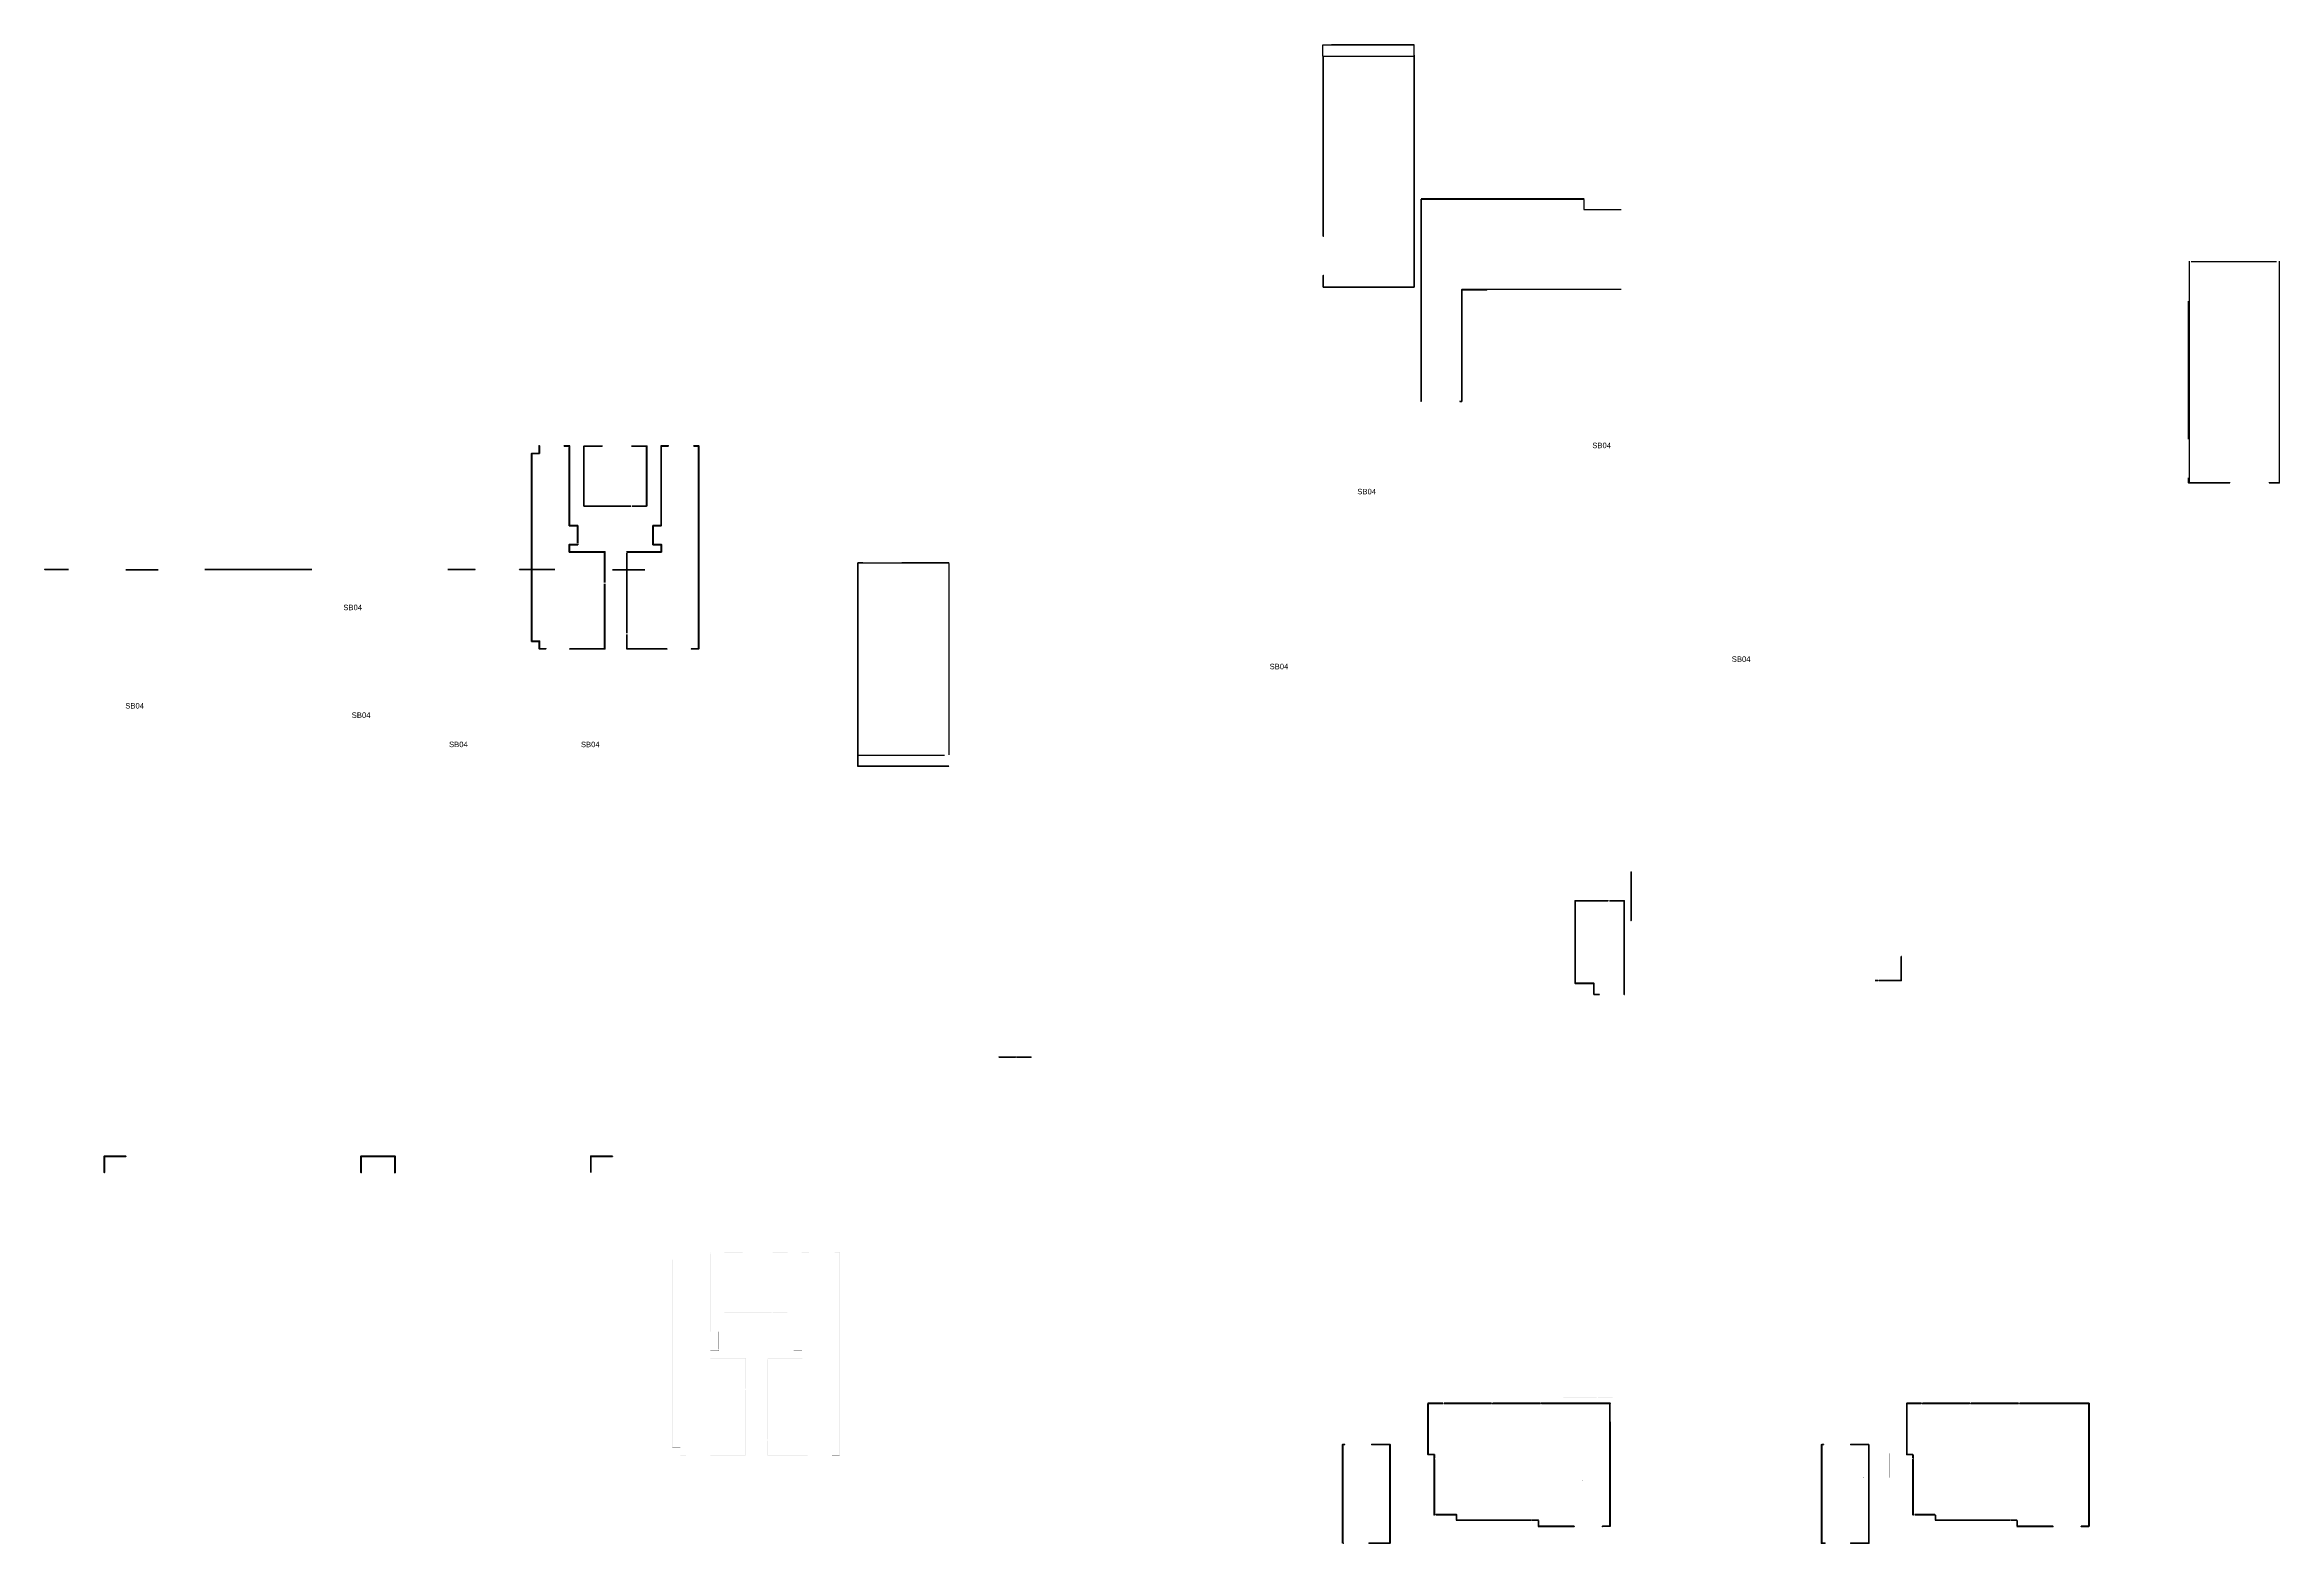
# Model space of a CAD drawing. Header units: millimetres. Extents: x -3817 to 677485, y -22715 to 103890.
# Drawn here: x 594190 to 676885, y 43990 to 99452 of the extents above; entities that cross this region are included whole.
import ezdxf

# ---------------------------------------------------------------- set-up
doc = ezdxf.new("R2010")
doc.units = ezdxf.units.MM
doc.layers.add('PDF _Геометрия', color=7, linetype='Continuous', true_color=0x1d1d1d)
doc.layers.add('PDF _Сплошная заливка', color=7, linetype='Continuous', true_color=0xffffff)
doc.layers.add('PDF _Текст', color=7, linetype='Continuous')
doc.styles.add('PDF GOST-Common', font='arial.ttf')

msp = doc.modelspace()

# ---------------------------------------------------------------- hatches: boundary and pattern name
at = {"layer": 'PDF _Сплошная заливка', "true_color": 0x3f92ba, "transparency": 33554559}
h = msp.add_hatch(color=135, dxfattribs=at)
h.paths.add_polyline_path([(618826, 51821), (618826, 54165), (618815, 54165), (618815, 51821)], flags=0)
h.paths.add_polyline_path([(618826, 54170), (618826, 54170), (618826, 54716), (618815, 54709), (618815, 54170)], flags=0)
h.paths.add_polyline_path([(618826, 54736), (618826, 54760), (618815, 54760), (618815, 54755)], flags=0)
h.paths.add_polyline_path([(618826, 54765), (618826, 54771), (618815, 54771), (618815, 54765)], flags=0)
h = msp.add_hatch(color=135, dxfattribs=at)
h.paths.add_polyline_path([(621686, 54760), (621686, 54771), (621126, 54771), (621126, 54760)], flags=0)
h.paths.add_polyline_path([(620026, 54760), (620026, 54771), (619346, 54771), (619346, 54760), (619873, 54760)], flags=0)
h = msp.add_hatch(color=135, dxfattribs=at)
h.paths.add_polyline_path([(623595, 54760), (623606, 54760), (623606, 54771), (623426, 54771), (623426, 54760), (623580, 54760)], flags=0)
h.paths.add_polyline_path([(622217, 54760), (622476, 54760), (622476, 54771), (622206, 54771), (622206, 54760)], flags=0)
for points in [[(623595, 47251), (623606, 47251), (623606, 54760), (623595, 54760), (623595, 48413)], [(617416, 47542), (617427, 47542), (617427, 54491), (617416, 54491), (617416, 48413)], [(618821, 51111), (619126, 51111), (619126, 51116), (619115, 51116), (619115, 51121), (618821, 51122)], [(620120, 50840), (620131, 50840), (620131, 50851), (618821, 50851), (618821, 50840), (619210, 50840)], [(620949, 50840), (622222, 50840), (622222, 50851), (620932, 50850), (620949, 50840)], [(622211, 51111), (622211, 51122), (621906, 51122), (621906, 51111), (622124, 51111)], [(617701, 47531), (617712, 47531), (617712, 47542), (617416, 47542), (617416, 47531)], [(622124, 47251), (622426, 47251), (622426, 47262), (620943, 47261), (620943, 47251)], [(623606, 47251), (623606, 47262), (623326, 47262), (623326, 47251), (623580, 47251)]]:
    msp.add_hatch(color=135, dxfattribs=at).paths.add_polyline_path(points)
h = msp.add_hatch(color=135, dxfattribs=at)
h.paths.add_polyline_path([(621401, 52531), (621675, 52531), (621675, 52542), (621140, 52542), (621134, 52531)], flags=0)
h.paths.add_polyline_path([(621076, 52531), (621088, 52531), (621094, 52542), (619346, 52542), (619346, 52531), (620667, 52531)], flags=0)
h = msp.add_hatch(color=135, dxfattribs=at)
h.paths.add_polyline_path([(619126, 51111), (619126, 51116), (619115, 51116), (619115, 51111)], flags=0)
h.paths.add_polyline_path([(619126, 51121), (619126, 51121), (619126, 51144), (619115, 51126), (619115, 51121)], flags=0)
h.paths.add_polyline_path([(619126, 51166), (619126, 51461), (619115, 51461), (619115, 51173), (619125, 51167)], flags=0)
h.paths.add_polyline_path([(619126, 51466), (619126, 51821), (619115, 51821), (619115, 51466)], flags=0)
h = msp.add_hatch(color=135, dxfattribs=at)
h.paths.add_polyline_path([(620120, 47251), (620131, 47251), (620131, 49661), (620120, 49667), (620120, 47476)], flags=0)
h.paths.add_polyline_path([(620131, 49707), (620131, 50840), (620120, 50840), (620120, 49713)], flags=0)
h = msp.add_hatch(color=135, dxfattribs=at)
h.paths.add_polyline_path([(620943, 47251), (620942, 47788), (620932, 47794), (620932, 47251)], flags=0)
h.paths.add_polyline_path([(620943, 47833), (620943, 50797), (620932, 50804), (620932, 47840), (620943, 47834)], flags=0)
at = {"layer": 'PDF _Сплошная заливка', "true_color": 0x00ff40, "transparency": 33554559}
h = msp.add_hatch(color=100, dxfattribs=at)
h.paths.add_polyline_path([(652126, 49160), (652126, 49171), (649596, 49171), (649596, 49160), (652115, 49160)], flags=0)
h.paths.add_polyline_path([(648126, 49160), (648996, 49160), (648996, 49171), (647775, 49171), (647768, 49160), (647947, 49160)], flags=0)
h.paths.add_polyline_path([(647409, 49160), (647722, 49160), (647729, 49171), (645974, 49170), (645968, 49160), (647229, 49160)], flags=0)
h.paths.add_polyline_path([(645922, 49160), (645929, 49171), (645376, 49171), (645376, 49160), (645662, 49160)], flags=0)
for points in [[(645376, 47271), (645387, 47271), (645387, 49160), (645376, 49160), (645376, 48486)], [(669835, 44611), (669846, 44611), (669846, 49171), (669835, 49171), (669835, 44622)], [(645586, 47271), (645602, 47271), (645602, 47282), (645387, 47282), (645387, 47271)], [(646326, 45041), (646437, 45041), (646437, 45052), (646217, 45052), (646217, 45041)]]:
    msp.add_hatch(color=100, dxfattribs=at).paths.add_polyline_path(points)
h = msp.add_hatch(color=100, dxfattribs=at)
h.paths.add_polyline_path([(649591, 49160), (649591, 49171), (649567, 49171), (649586, 49160)], flags=0)
h.paths.add_polyline_path([(649540, 49160), (649547, 49171), (649001, 49171), (649001, 49160), (649262, 49160)], flags=0)
at = {"layer": 'PDF _Сплошная заливка', "transparency": 33554559}
h = msp.add_hatch(color=1, dxfattribs=at)
h.paths.add_polyline_path([(650497, 49382), (651622, 49382), (651626, 49390), (650384, 49390), (650384, 49382), (650392, 49382)], flags=0)
h.paths.add_polyline_path([(651684, 49382), (652216, 49382), (652216, 49390), (651673, 49390), (651668, 49382)], flags=0)
for points in [[(650384, 46317), (650392, 46317), (650392, 49382), (650384, 49382), (650384, 46700)], [(662466, 46418), (662473, 46418), (662473, 47317), (662466, 47317), (662466, 46425)], [(651092, 46317), (651092, 46325), (650392, 46325), (650392, 46317), (651084, 46317)], [(651102, 46315), (651102, 46335), (651083, 46335), (651084, 46325), (651092, 46325), (651092, 46315)], [(661493, 46408), (661494, 46418), (661504, 46418), (661504, 46428), (661484, 46428), (661484, 46408)]]:
    msp.add_hatch(color=1, dxfattribs=at).paths.add_polyline_path(points)
at = {"layer": 'PDF _Сплошная заливка', "true_color": 0x00ff40, "transparency": 33554559}
h = msp.add_hatch(color=100, dxfattribs=at)
h.paths.add_polyline_path([(669835, 49160), (669835, 49171), (667280, 49171), (667273, 49160), (668571, 49160)], flags=0)
h.paths.add_polyline_path([(667227, 49160), (667234, 49171), (665475, 49171), (665468, 49160), (667136, 49160)], flags=0)
h.paths.add_polyline_path([(665343, 49160), (665422, 49160), (665429, 49171), (663686, 49171), (663679, 49160), (665162, 49160)], flags=0)
h.paths.add_polyline_path([(663550, 49160), (663634, 49161), (663640, 49171), (663096, 49171), (663096, 49160), (663373, 49160)], flags=0)
at = {"layer": 'PDF _Сплошная заливка', "true_color": 0x3f92ba, "transparency": 33554559}
h = msp.add_hatch(color=135, dxfattribs=at)
h.paths.add_polyline_path([(620120, 47251), (620131, 47251), (620131, 47262), (618828, 47262), (618828, 47251), (619210, 47251)], flags=0)
h.paths.add_polyline_path([(617926, 47251), (617926, 47261), (617712, 47262), (617712, 47251), (617754, 47251)], flags=0)
at = {"layer": 'PDF _Сплошная заливка', "true_color": 0xa9f3f5, "transparency": 33554559}
h = msp.add_hatch(color=131, dxfattribs=at)
h.paths.add_polyline_path([(643972, 47641), (643981, 47641), (643981, 47650), (643301, 47650), (643301, 47641)], flags=0)
h.paths.add_polyline_path([(642221, 47641), (642301, 47641), (642301, 47650), (642221, 47650)], flags=0)
at = {"layer": 'PDF _Сплошная заливка', "true_color": 0x00ff40, "transparency": 33554559}
h = msp.add_hatch(color=100, dxfattribs=at)
h.paths.add_polyline_path([(645615, 45041), (645617, 45041), (645617, 46951), (645606, 46951), (645606, 45041)], flags=0)
h.paths.add_polyline_path([(645617, 46956), (645617, 47095), (645606, 47101), (645606, 46956)], flags=0)
h.paths.add_polyline_path([(645606, 47122), (645617, 47141), (645617, 47146), (645606, 47146), (645606, 47141)], flags=0)
h.paths.add_polyline_path([(645606, 47151), (645617, 47151), (645617, 47271), (645606, 47271), (645606, 47249)], flags=0)
at = {"layer": 'PDF _Сплошная заливка', "true_color": 0xa9f3f5, "transparency": 33554559}
h = msp.add_hatch(color=131, dxfattribs=at)
h.paths.add_polyline_path([(661692, 47641), (661701, 47641), (661701, 47650), (661021, 47650), (661021, 47641), (661557, 47641)], flags=0)
h.paths.add_polyline_path([(659951, 47641), (660021, 47641), (660021, 47650), (659941, 47650), (659942, 47641), (659950, 47641)], flags=0)
at = {"layer": 'PDF _Сплошная заливка', "true_color": 0x00ff40, "transparency": 33554559}
h = msp.add_hatch(color=100, dxfattribs=at)
h.paths.add_polyline_path([(663337, 45041), (663337, 47092), (663326, 47099), (663326, 45041), (663336, 45041)], flags=0)
h.paths.add_polyline_path([(663337, 47138), (663337, 47267), (663326, 47267), (663327, 47144)], flags=0)
at = {"layer": 'PDF _Сплошная заливка', "transparency": 33554559}
h = msp.add_hatch(color=1, dxfattribs=at)
h.paths.add_polyline_path([(661494, 46418), (661594, 46419), (661594, 46425), (661494, 46425)], flags=0)
h.paths.add_polyline_path([(661599, 46418), (661615, 46419), (661604, 46425), (661599, 46425), (661599, 46419)], flags=0)
h.paths.add_polyline_path([(661829, 46418), (661989, 46418), (661989, 46425), (661650, 46425), (661646, 46418)], flags=0)
h.paths.add_polyline_path([(662473, 46418), (662473, 46425), (661994, 46425), (661994, 46418)], flags=0)
at = {"layer": 'PDF _Сплошная заливка', "true_color": 0x00ff40, "transparency": 33554559}
h = msp.add_hatch(color=100, dxfattribs=at)
h.paths.add_polyline_path([(645646, 45041), (645627, 45052), (645622, 45052), (645622, 45041), (645627, 45041)], flags=0)
h.paths.add_polyline_path([(646212, 45041), (646212, 45052), (645674, 45052), (645667, 45041), (645952, 45041)], flags=0)
h = msp.add_hatch(color=100, dxfattribs=at)
h.paths.add_polyline_path([(649296, 44841), (649356, 44841), (649356, 44852), (649218, 44852), (649211, 44841)], flags=0)
h.paths.add_polyline_path([(649467, 44841), (649467, 44852), (649361, 44852), (649361, 44841), (649456, 44841)], flags=0)
h.paths.add_polyline_path([(649190, 44841), (649171, 44852), (649166, 44852), (649166, 44841), (649171, 44841)], flags=0)
h.paths.add_polyline_path([(649161, 44841), (649161, 44852), (646437, 44852), (646437, 44841), (647050, 44841)], flags=0)
h = msp.add_hatch(color=100, dxfattribs=at)
h.paths.add_polyline_path([(664142, 45041), (664142, 45052), (663400, 45051), (663394, 45041), (664126, 45041)], flags=0)
h.paths.add_polyline_path([(663337, 45041), (663348, 45041), (663354, 45052), (663337, 45052)], flags=0)
h = msp.add_hatch(color=100, dxfattribs=at)
h.paths.add_polyline_path([(667021, 44841), (667172, 44841), (667172, 44852), (666960, 44852), (666954, 44841)], flags=0)
h.paths.add_polyline_path([(666908, 44841), (666914, 44852), (664157, 44852), (664157, 44841), (666896, 44841)], flags=0)
h = msp.add_hatch(color=100, dxfattribs=at)
h.paths.add_polyline_path([(652126, 44611), (652126, 44622), (651836, 44622), (651836, 44611)], flags=0)
h.paths.add_polyline_path([(650786, 44611), (650786, 44622), (649456, 44622), (649456, 44611), (649919, 44611)], flags=0)
at = {"layer": 'PDF _Сплошная заливка', "true_color": 0xa9f3f5, "transparency": 33554559}
h = msp.add_hatch(color=131, dxfattribs=at)
h.paths.add_polyline_path([(661557, 43990), (661701, 43990), (661701, 43999), (661021, 43999), (661021, 43990)], flags=0)
h.paths.add_polyline_path([(660071, 43990), (660071, 43999), (659941, 43999), (659941, 43990)], flags=0)

# ---------------------------------------------------------------- linework, layer by layer
at = {"layer": 'PDF _Геометрия', "color": 5, "lineweight": 30}
for points in [[(641495, 99032), (641495, 99452), (644854, 99452), (644854, 90483)], [(641505, 99032), (644854, 99032)], [(645226, 93736), (651154, 93736)], [(651154, 93712), (651154, 93357), (652536, 93357)], [(673546, 91441), (673546, 83233)], [(676784, 91412), (673625, 91412)], [(676885, 91441), (676885, 83222)], [(652536, 90388), (646635, 90388)], [(624285, 80272), (627665, 80272)], [(627665, 73169), (627665, 80249)], [(627485, 73149), (624285, 73149)]]:
    msp.add_lwpolyline(points, dxfattribs=at)
at = {"layer": 'PDF _Геометрия', "color": 5, "lineweight": 40}
for points in [[(644865, 99442), (644865, 99441), (641805, 99441), (641805, 99442)], [(641506, 99032), (641506, 97753), (641506, 94085), (641506, 92362), (641505, 92362), (641505, 94085), (641505, 97753), (641505, 99032)], [(644864, 99062), (644865, 99062), (644865, 97537), (644865, 93982), (644865, 90483), (644864, 90483), (644864, 93982), (644864, 97537)], [(644864, 94062), (644864, 90484)], [(646635, 90382), (646635, 90383), (647564, 90383), (647564, 90382)]]:
    msp.add_lwpolyline(points, close=True, dxfattribs=at)
for points in [[(641505, 97753), (641506, 97753)], [(644865, 97537), (644864, 97537)], [(641505, 94085), (641506, 94085)], [(644865, 93982), (644864, 93982)], [(645125, 93742), (645435, 93742), (648685, 93742), (650765, 93742), (651149, 93742), (651149, 93741), (650765, 93741), (648685, 93741), (645435, 93741), (645125, 93741)], [(645127, 93741), (645127, 86252), (645127, 93741)], [(645128, 93741), (645128, 86252), (645128, 93741)], [(645190, 93741), (646875, 93741), (647555, 93741), (646931, 93741), (645190, 93741), (646866, 93741), (647255, 93741)], [(645435, 93742), (645435, 93741)], [(647255, 93742), (646866, 93742), (646624, 93742), (646931, 93742), (647555, 93742), (646875, 93742), (646624, 93742)], [(648685, 93742), (648685, 93741)], [(650765, 93741), (650765, 93742)], [(644865, 90483), (641505, 90483), (641505, 90912), (641506, 90912), (641506, 90483), (641505, 90483)], [(641505, 90484), (644865, 90484)], [(646633, 86253), (646633, 90383), (646633, 86253)], [(646633, 90383), (646634, 90383)], [(646634, 86253), (646634, 90383), (646634, 86253)], [(673526, 88255), (673526, 86362), (673526, 84862), (673525, 84862), (673525, 86362), (673525, 88255)], [(645127, 86252), (645128, 86252)], [(673526, 86362), (673525, 86362)], [(673525, 83233), (673525, 83412), (673526, 83412), (673526, 83233), (675055, 83233)], [(676505, 83233), (676880, 83233)], [(624287, 72752), (624287, 72743), (624286, 72743), (624286, 73923), (624286, 74005), (624286, 74087), (624286, 74166), (624286, 74244), (624286, 78056), (624286, 78115), (624286, 78178), (624286, 78242), (624286, 78306), (624286, 80272)], [(624287, 80272), (624287, 78306), (624287, 78242), (624287, 78178), (624287, 78115), (624287, 78056), (624287, 74244), (624287, 74166), (624287, 74087), (624287, 74005), (624287, 73923), (624287, 72753)], [(624287, 78306), (624286, 78306)], [(624286, 74244), (624287, 74244)], [(624286, 73923), (624287, 73923)]]:
    msp.add_lwpolyline(points, dxfattribs=at)
at = {"layer": 'PDF _Геометрия', "color": 5, "lineweight": 53}
for points in [[(673526, 89962), (673526, 88255), (673525, 88255), (673525, 89962)], [(646635, 86253), (646555, 86253), (646555, 86252)], [(675055, 83232), (675055, 83233), (673526, 83233), (673526, 83232)], [(595073, 80035), (594190, 80035), (594190, 80034), (595072, 80034)], [(598395, 80015), (597199, 80015)], [(597199, 80014), (598394, 80014)], [(600116, 80034), (604074, 80034)], [(604075, 80035), (600695, 80035)], [(609116, 80034), (610115, 80034), (610115, 80035), (609115, 80035)], [(611760, 80035), (611760, 80034), (613074, 80034)], [(615199, 80014), (616394, 80014)]]:
    msp.add_lwpolyline(points, dxfattribs=at)
at = {"layer": 'PDF _Геометрия', "color": 5, "lineweight": 9}
for points in [[(646555, 86252), (646635, 86252), (646635, 86253)], [(673526, 83232), (675055, 83232)], [(595073, 80034), (595073, 80035)], [(598395, 80014), (598395, 80015)], [(600695, 80035), (600116, 80035), (600116, 80034)], [(604075, 80034), (604075, 80035)], [(609115, 80035), (609115, 80034)], [(613074, 80034), (613074, 80035), (611760, 80035)], [(616394, 80014), (616394, 80015), (615199, 80015)]]:
    msp.add_lwpolyline(points, dxfattribs=at)
at = {"layer": 'PDF _Геометрия', "color": 135, "lineweight": 70, "true_color": 0x3f92ba}
for points in [[(612497, 84328), (612497, 84608), (612486, 84608), (612486, 84328)], [(612491, 77368), (612491, 77088), (612502, 77088), (612716, 77088), (612716, 77098), (612736, 77098), (612736, 77099), (612502, 77099), (612502, 77368), (612502, 77379), (612217, 77379), (612217, 84317), (612486, 84317), (612486, 84328), (612217, 84328), (612206, 84328), (612206, 77379), (612206, 77368)], [(616696, 81658), (616696, 80948), (616707, 80948), (616707, 81658)], [(616696, 80948), (617001, 80948), (617001, 80959), (616696, 80959)], [(617001, 80959), (617001, 80688), (617012, 80688), (617012, 80959)], [(618396, 77099), (618116, 77099), (618116, 77088), (618396, 77088)]]:
    msp.add_lwpolyline(points, close=True, dxfattribs=at)
for points in [[(613616, 84602), (613616, 84608), (613605, 84608), (613416, 84608), (613416, 84602), (613416, 84597), (613605, 84597), (613605, 84592)], [(613605, 84546), (613605, 84002), (613605, 81658), (613605, 81647), (613916, 81647), (613916, 81658), (613616, 81658), (613616, 84002)], [(613616, 84573), (613616, 84597)], [(613616, 84007), (613616, 84552)], [(615884, 82379), (614147, 82379), (614147, 84597), (614663, 84597), (614816, 84597), (614816, 84608)], [(615916, 84608), (615916, 84597), (616476, 84597)], [(616476, 82368), (616476, 84597), (616465, 84597), (616465, 82379), (615930, 82379)], [(616996, 81678), (616996, 81658), (616696, 81658), (616696, 81647), (617007, 81647), (617007, 81658), (617007, 84597), (617266, 84597), (617266, 84608), (616996, 84608)], [(618396, 77088), (618396, 84597), (618396, 84608), (618216, 84608), (618216, 84597), (618385, 84597), (618385, 77088)], [(613916, 81303), (613916, 81658), (613905, 81658), (613905, 81303), (613905, 81009)], [(613916, 81003), (613916, 81298)], [(614921, 79544), (614921, 80677), (614921, 80688), (613611, 80688), (613611, 80959), (613600, 80959), (613600, 80677), (613611, 80677), (614910, 80677), (614910, 79550)], [(613905, 80963), (613905, 80953), (613905, 80948), (613916, 80948), (613916, 80953), (613916, 80948), (613611, 80948), (613611, 80959), (613916, 80959)], [(613916, 80958), (613916, 80982)], [(615739, 80677), (617012, 80677), (617012, 80688), (615722, 80688)], [(615733, 77670), (615733, 77698), (615733, 80634)], [(614910, 79504), (614910, 77088), (613618, 77088), (613618, 77099), (614921, 77099), (614921, 77088), (614921, 79498)], [(615722, 77088), (615733, 77088), (617216, 77088), (617216, 77099), (615733, 77099), (615733, 77098), (615733, 77624)]]:
    msp.add_lwpolyline(points, dxfattribs=at)
at = {"layer": 'PDF _Геометрия', "color": 135, "lineweight": 9, "true_color": 0x3f92ba}
for points in [[(614816, 84608), (614136, 84608), (614136, 84602), (614136, 84597), (614136, 82379), (614136, 82368), (615878, 82368)], [(616476, 84597), (616476, 84608), (615916, 84608)], [(616996, 84608), (616996, 84597), (616996, 81678)], [(615924, 82368), (616465, 82368), (616476, 82368)], [(615722, 80640), (615722, 77698), (615722, 77677)], [(615722, 77630), (615722, 77098), (615722, 77088)], [(618385, 77088), (618396, 77088)]]:
    msp.add_lwpolyline(points, dxfattribs=at)
at = {"layer": 'PDF _Геометрия', "color": 5, "lineweight": 53}
for points in [[(676505, 83232), (676884, 83232), (676884, 83233), (676505, 83233)], [(624465, 80273), (624285, 80273), (624285, 80272), (624465, 80272)], [(627645, 80273), (625915, 80273), (625915, 80272), (627645, 80272)], [(627645, 72753), (624286, 72753), (624286, 72752), (627645, 72752)]]:
    msp.add_lwpolyline(points, close=True, dxfattribs=at)
at = {"layer": 'PDF _Геометрия', "color": 135, "lineweight": 60, "true_color": 0x3f92ba}
msp.add_lwpolyline([(615733, 80634), (615733, 80508)], dxfattribs=at)
at = {"layer": 'PDF _Геометрия', "color": 135, "lineweight": 9, "true_color": 0x3f92ba}
msp.add_lwpolyline([(614921, 77088), (614910, 77088)], close=True, dxfattribs=at)
at = {"layer": 'PDF _Геометрия', "color": 1, "lineweight": 53}
for points in [[(652904, 67038), (652904, 68838), (652904, 67038), (652896, 67038)], [(652904, 68838), (652896, 68838)], [(662904, 65707), (662897, 65707)], [(662025, 64815), (662035, 64815)], [(629500, 61987), (630118, 61987)], [(629500, 61979), (629500, 61987)], [(629500, 61979), (630113, 61979)], [(630695, 61979), (630695, 61987)], [(597199, 58310), (597199, 58317)], [(615199, 58310), (615199, 58317)]]:
    msp.add_lwpolyline(points, close=True, dxfattribs=at)
at = {"layer": 'PDF _Геометрия', "color": 1, "lineweight": 9}
for points in [[(652058, 67780), (650815, 67780), (650815, 67772), (650815, 64707), (650823, 64707)], [(652655, 64297), (652655, 67780), (652647, 67780), (652104, 67780)], [(651515, 64687), (651515, 64297), (651523, 64297), (651725, 64297)]]:
    msp.add_lwpolyline(points, dxfattribs=at)
at = {"layer": 'PDF _Геометрия', "color": 1, "lineweight": 53}
for points in [[(651725, 64297), (651725, 64305), (651523, 64305), (651523, 64707), (651523, 64715), (650823, 64715), (650823, 67772), (652053, 67772)], [(652099, 67772), (652647, 67772), (652647, 64297), (652655, 64297)], [(662897, 64808), (662897, 65707), (662897, 64815)], [(650823, 64707), (651515, 64707), (651515, 64687)], [(661925, 64815), (662035, 64815), (661935, 64815)], [(662897, 64815), (662082, 64815), (662904, 64815)], [(662082, 64815), (662425, 64815), (662082, 64815)], [(630159, 61979), (630695, 61979), (630159, 61979)], [(630164, 61987), (630695, 61987), (630164, 61987)], [(596403, 58310), (596403, 57708), (596395, 57708), (596395, 58318), (596403, 58318), (597199, 58318)], [(596403, 58310), (597199, 58310), (596403, 58310)], [(605903, 58310), (605903, 57708), (605895, 57708), (605895, 58318), (605903, 58318), (607155, 58318), (607155, 58310), (607155, 57707), (607147, 57707), (607147, 58310), (607147, 57717)], [(605903, 58310), (607147, 58310), (605903, 58310)], [(614395, 57708), (614395, 58318), (614403, 58318), (615199, 58318)], [(614403, 58310), (615199, 58310), (614403, 58310)], [(614403, 58310), (614403, 57708)]]:
    msp.add_lwpolyline(points, dxfattribs=at)
at = {"layer": 'PDF _Геометрия', "color": 100, "lineweight": 80, "true_color": 0x00ff40}
for points in [[(645376, 49171), (645929, 49171)], [(645387, 47909), (645387, 49160), (645387, 47271), (645376, 47271), (645376, 49160)], [(645975, 49171), (647729, 49171)], [(648834, 49160), (649540, 49160), (648996, 49160), (647768, 49160), (648818, 49160)], [(647775, 49171), (648996, 49171), (648996, 49160)], [(649001, 49171), (649547, 49171)], [(649567, 49171), (649591, 49171)], [(652126, 49160), (649596, 49160), (649586, 49160), (650558, 49160)], [(649596, 49160), (649596, 49171), (652126, 49171), (652115, 49171), (652115, 44622), (652115, 46974)], [(650574, 49160), (652115, 49160)], [(652115, 49160), (652115, 46990)], [(663322, 47271), (663107, 47271), (663096, 47271), (663096, 49160), (663096, 49171), (663640, 49171)], [(663633, 49160), (663107, 49160), (663633, 49160)], [(663107, 47909), (663107, 49160), (663107, 47282), (663107, 47893)], [(663686, 49171), (665429, 49171)], [(666555, 49160), (667227, 49160), (665468, 49160), (666539, 49160)], [(665475, 49171), (667234, 49171)], [(669835, 46974), (669835, 44622), (669835, 49160), (667273, 49160), (668280, 49160)], [(667280, 49171), (669835, 49171), (669846, 49171), (669846, 44611)], [(668296, 49160), (669835, 49160)], [(652126, 48486), (652126, 44622)], [(669835, 48486), (669835, 46990)], [(645387, 47271), (645387, 47282), (645602, 47282), (645387, 47282), (645387, 47893)], [(645606, 47151), (645606, 47271), (645617, 47271), (645617, 47141), (645617, 47266)], [(645606, 47122), (645606, 47146)], [(663107, 47282), (663322, 47282), (663107, 47282)], [(663326, 47145), (663326, 47267)], [(645606, 46956), (645606, 47101)], [(645617, 45052), (645617, 47095), (645617, 45041), (645606, 45041), (645606, 46951)], [(645617, 47095), (645617, 46951), (645617, 47095)], [(663348, 45041), (663337, 45041), (663326, 45041), (663326, 47099)], [(663337, 47092), (663337, 45052), (663337, 47092)], [(645627, 45052), (645617, 45052), (645627, 45052)], [(646212, 45041), (645667, 45041)], [(646423, 45052), (645674, 45052), (646217, 45052), (646437, 45052), (646437, 45041), (646217, 45041), (646217, 45052)], [(646437, 45037), (646437, 44841), (646426, 44841)], [(649161, 44841), (646437, 44841), (646437, 44852), (649171, 44852), (646437, 44852)], [(649190, 44841), (649166, 44841)], [(649356, 44841), (649211, 44841)], [(649452, 44852), (649218, 44852), (649467, 44852), (649467, 44841), (649361, 44841)], [(649218, 44852), (649361, 44852), (649218, 44852)], [(649467, 44837), (649467, 44622), (649467, 44837)], [(664142, 45041), (663394, 45041)], [(663400, 45052), (664142, 45052), (663400, 45052)], [(664146, 44841), (664157, 44841), (666908, 44841)], [(664157, 45037), (664157, 44852), (666914, 44852), (664157, 44852)], [(667172, 44841), (666954, 44841)], [(666960, 44852), (667172, 44852), (666960, 44852)], [(667187, 44836), (667187, 44622)], [(650786, 44611), (650786, 44622), (650786, 44611), (649456, 44611)], [(649456, 44622), (650786, 44622), (649467, 44622)], [(651836, 44622), (651836, 44611), (651836, 44622), (652126, 44622), (652126, 44611)], [(667176, 44611), (667187, 44611), (668506, 44611), (668506, 44622), (668506, 44611)], [(667187, 44622), (668506, 44622), (667187, 44622)], [(669835, 44611), (669556, 44611), (669556, 44622), (669556, 44611)], [(669835, 44622), (669556, 44622), (669835, 44622)]]:
    msp.add_lwpolyline(points, dxfattribs=at)
for points in [[(645387, 49160), (645922, 49160)], [(645968, 49160), (647722, 49160)], [(665422, 49160), (663679, 49160)], [(645617, 47151), (645617, 47141)], [(663337, 47267), (663337, 47138)], [(649161, 44852), (649171, 44852)], [(663337, 45052), (663354, 45052)]]:
    msp.add_lwpolyline(points, close=True, dxfattribs=at)
at = {"layer": 'PDF _Геометрия', "color": 131, "lineweight": 60, "true_color": 0xa9f3f5}
for points in [[(642221, 43990), (642221, 47641), (642221, 47650), (642301, 47650), (642301, 47641)], [(642301, 47650), (642301, 47641), (642230, 47641)], [(642230, 47641), (642230, 43999), (642230, 47641)], [(643301, 47650), (643301, 47641), (643301, 47650), (643981, 47650), (643981, 47641), (643301, 47641), (643972, 47641)], [(643972, 47641), (643972, 43999)], [(659941, 47650), (659941, 47641)], [(659941, 43990), (659941, 43999), (660071, 43999), (659951, 43999), (659951, 47641)], [(660021, 47641), (660021, 47650), (660021, 47641), (659951, 47641), (659951, 43990), (659942, 43990), (659942, 47641), (659942, 43999)], [(661021, 47650), (661021, 47641), (661021, 47650), (661557, 47650)], [(661692, 47641), (661021, 47641), (661557, 47641)], [(661692, 43999), (661692, 47641), (661692, 43990), (661701, 43990), (661701, 47641), (661701, 47650)], [(642251, 43990), (642251, 43999), (642251, 43990), (642230, 43990)], [(642230, 43999), (642251, 43999), (642230, 43999)], [(643972, 43999), (643201, 43999), (643981, 43999), (643981, 43990), (643201, 43990), (643201, 43999), (643201, 43990)], [(660071, 43990), (660071, 43999), (660071, 43990), (659941, 43990), (659941, 43999)], [(661557, 43990), (661021, 43990), (661021, 43999), (661021, 43990)], [(661692, 43999), (661021, 43999), (661701, 43999), (661701, 43990)]]:
    msp.add_lwpolyline(points, dxfattribs=at)
for points in [[(643981, 43990), (643972, 43990), (643972, 47649), (643981, 47649)], [(659941, 47641), (659942, 47641)]]:
    msp.add_lwpolyline(points, close=True, dxfattribs=at)
at = {"layer": 'PDF _Сплошная заливка', "color": 5, "lineweight": 35, "transparency": 33554559}
for points in [[(644865, 99441), (644865, 99442), (642320, 99441)], [(644864, 97537), (644865, 97537), (644864, 98348)], [(641505, 94085), (641506, 94085), (641505, 94238)], [(641505, 92362), (641506, 92362), (641505, 94085)], [(644864, 90483), (644865, 90483), (644864, 93982)], [(648685, 93741), (648685, 93742), (648059, 93741)], [(650765, 93741), (650765, 93742), (648685, 93741)], [(651149, 93741), (651149, 93742), (650929, 93741)], [(644865, 90483), (644865, 90484), (642320, 90483)], [(646633, 86253), (646634, 86253), (646633, 87045)], [(673525, 86362), (673526, 86362), (673525, 87045)], [(673525, 83233), (673526, 83233), (673525, 83412)], [(595072, 80034), (595073, 80035), (594865, 80034)], [(598394, 80014), (598395, 80015), (597779, 80014)], [(613074, 80034), (613074, 80035), (612346, 80034)], [(616394, 80014), (616394, 80015), (615259, 80014)], [(624286, 72743), (624287, 72753), (624286, 73915)], [(627645, 72752), (627645, 72753), (625456, 72752)]]:
    msp.add_solid(points, dxfattribs=at)

# ---------------------------------------------------------------- texts
at = {"layer": 'PDF _Текст', "color": 1, "char_height": 203.2, "attachment_point": 4, "style": 'PDF GOST-Common'}
for insert in [(651461, 84620), (642766, 82912), (605241, 78624), (639519, 76438), (656623, 76712), (597172, 74984), (605552, 74638), (609153, 73555), (614034, 73554)]:
    msp.add_mtext('SB04', dxfattribs=dict(at, insert=insert))

doc.saveas('drawing.dxf')
